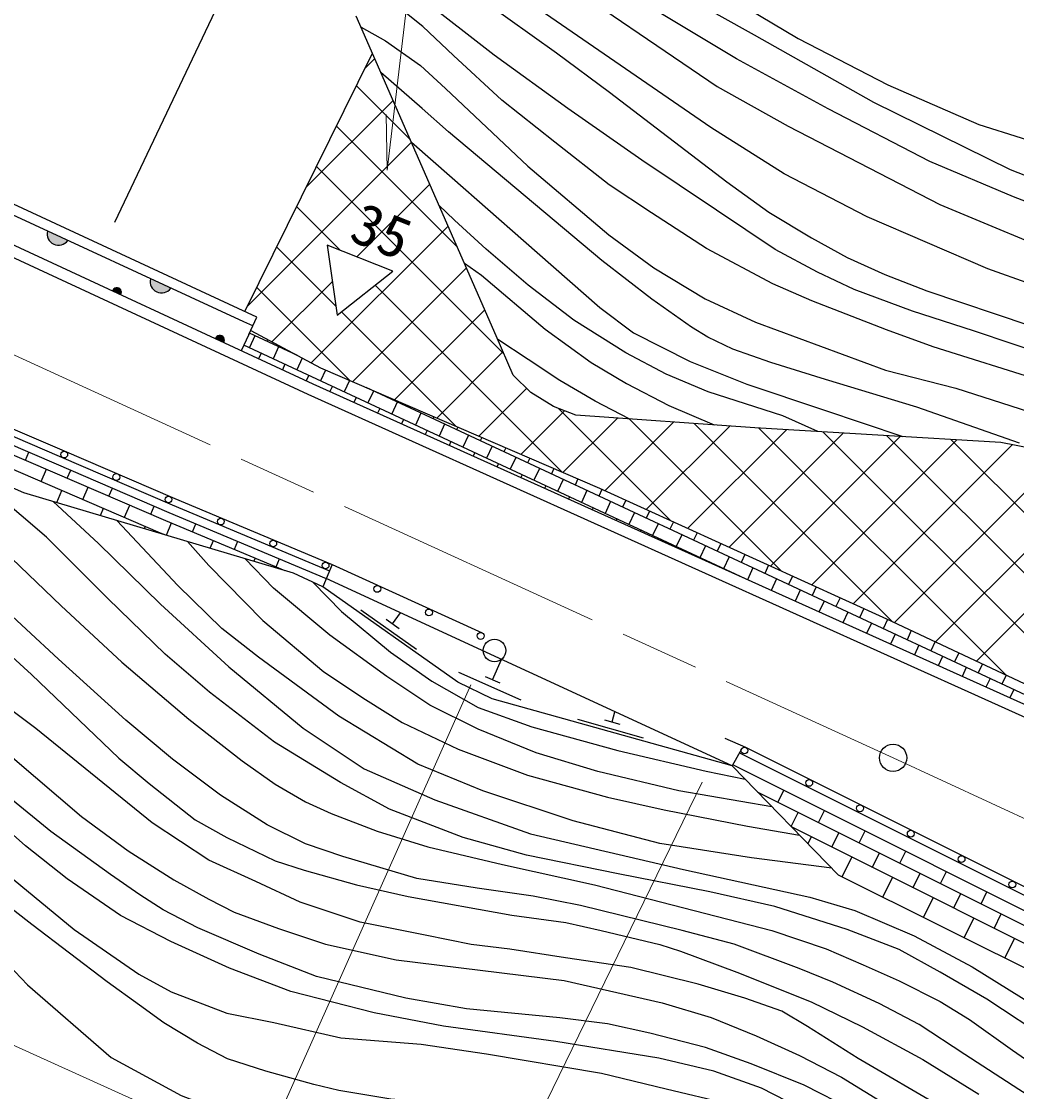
# Model space of a CAD drawing. Units: millimetres at full size, sheet at 1:1000; details may follow other scales. Extents: x 40000 to 680000, y 20000 to 380000.
# Drawn here: x 225423 to 269242, y 243213 to 290346 of the extents above; entities that cross this region are included whole.
import ezdxf
from ezdxf.enums import TextEntityAlignment as Align

# ---------------------------------------------------------------- set-up
doc = ezdxf.new("R2010")
doc.units = ezdxf.units.MM
doc.header["$LTSCALE"] = 1000
doc.linetypes.add('CHAIN', pattern=[18.5, 12, -1.5, 3.5, -1.5])
for name, color, linetype, lineweight in [('M-BGD', 7, 'Continuous', 25), ('M-BMK', 2, 'CHAIN', 13), ('M-BMK-SRVR', 3, 'Continuous', 25), ('M-STR-HTXT', 7, 'Continuous', 13)]:
    doc.layers.add(name, color=color, linetype=linetype, lineweight=lineweight)
doc.styles.add('ＭＳ ゴシック', font='')
doc.styles.get('ＭＳ ゴシック').set_extended_font_data('MS Gothic')

msp = doc.modelspace()

# ---------------------------------------------------------------- hatches: boundary and pattern name
at = {"layer": 'M-BGD'}
for points in [[(227466, 280696), (226567, 281112, 0.82183)], [(229796, 278305), (229431, 278474, -0.4608), (229712, 278602, -0.4608)], [(232003, 278594), (231104, 279011, 0.82183)], [(234331, 276199), (233966, 276369, -0.4608), (234248, 276497, -0.4608)]]:
    msp.add_hatch(color=256, dxfattribs=at).paths.add_polyline_path(points)

# ---------------------------------------------------------------- linework, layer by layer
for p, q in [((234813, 292615), (229525, 281488)), ((235265, 277565), (240883, 288941)), ((240983, 288713), (240563, 288293)), ((242551, 285127), (240174, 287505)), ((241790, 286868), (237976, 283054)), ((244611, 280416), (239297, 285730)), ((242597, 285023), (235388, 277814)), ((246663, 275712), (238421, 283955)), ((243403, 283178), (240197, 279972)), ((239456, 280267), (237544, 282180)), ((244210, 281333), (238181, 275304)), ((239276, 277795), (236667, 280405)), ((245017, 279488), (240004, 274475)), ((239900, 274520), (235791, 278630)), ((239118, 278892), (236455, 276229)), ((249228, 270496), (240999, 278725)), ((245823, 277643), (241856, 273676)), ((244564, 272508), (239515, 277556)), ((235434, 276550), (235104, 275840)), ((235706, 276500), (235462, 275978)), ((237581, 275626), (235463, 276614)), ((236263, 276332), (236228, 276257)), ((257309, 265791), (235221, 276091)), ((235984, 275735), (235868, 275486)), ((236750, 276013), (236507, 275491)), ((237280, 275787), (237272, 275770)), ((246627, 275795), (243709, 272877)), ((237788, 275515), (237551, 275005)), ((237029, 275248), (236913, 275001)), ((238814, 274989), (238595, 274518)), ((238073, 274761), (237958, 274516)), ((239872, 274532), (239639, 274031)), ((239117, 274274), (239007, 274039)), ((277670, 256932), (240603, 274217)), ((240926, 274066), (240683, 273544)), ((241460, 273847), (241448, 273823)), ((247669, 274185), (245561, 272078)), ((240161, 273787), (240057, 273566)), ((241970, 273579), (241727, 273057)), ((242518, 273391), (242492, 273336)), ((241205, 273301), (241108, 273092)), ((243014, 273092), (242771, 272570)), ((243576, 272934), (243536, 272849)), ((249335, 273200), (247414, 271278)), ((254024, 268352), (249077, 273298)), ((242249, 272814), (242158, 272619)), ((244058, 272605), (243815, 272083)), ((244634, 272477), (244580, 272362)), ((251666, 272879), (249266, 270479)), ((254141, 272702), (251114, 269676)), ((258891, 266136), (252185, 272842)), ((256616, 272526), (252937, 268846)), ((263765, 263914), (255040, 272638)), ((268763, 261567), (257894, 272436)), ((243293, 272327), (243208, 272146)), ((245102, 272119), (244859, 271597)), ((245692, 272021), (245625, 271875)), ((259106, 272364), (254759, 268017)), ((261609, 272215), (256581, 267187)), ((264112, 272066), (258403, 266358)), ((273735, 259247), (260713, 272269)), ((277990, 257643), (263532, 272101)), ((244337, 271840), (244259, 271672)), ((246147, 271632), (245903, 271110)), ((246751, 271564), (246669, 271388)), ((266614, 271918), (260225, 265528)), ((269051, 271702), (262047, 264699)), ((281931, 256354), (266352, 271933)), ((225604, 271023), (225754, 271374)), ((245381, 271353), (245309, 271199)), ((247191, 271145), (246947, 270623)), ((247809, 271108), (247713, 270901)), ((226291, 270088), (226523, 270629)), ((227442, 270233), (227593, 270584)), ((246425, 270866), (246360, 270726)), ((248235, 270658), (247991, 270136)), ((248867, 270651), (248757, 270415)), ((271005, 271005), (263866, 263866)), ((247469, 270379), (247410, 270252)), ((249279, 270171), (249035, 269649)), ((249925, 270195), (249801, 269928)), ((226978, 269158), (227209, 269693)), ((228127, 269297), (228360, 269838)), ((229278, 269442), (229432, 269792)), ((248513, 269893), (248460, 269779)), ((250323, 269684), (250079, 269162)), ((250982, 269736), (250845, 269441)), ((272408, 269757), (265671, 263019)), ((249557, 269406), (249511, 269305)), ((251367, 269197), (251123, 268675)), ((252031, 269259), (251889, 268954)), ((228902, 268584), (229042, 268903)), ((229964, 268506), (230197, 269046)), ((231115, 268650), (231266, 269001)), ((250601, 268919), (250561, 268832)), ((252411, 268711), (252168, 268189)), ((253079, 268781), (252933, 268467)), ((231808, 267718), (232034, 268257)), ((232956, 267870), (233104, 268222)), ((251645, 268432), (251611, 268359)), ((253455, 268224), (253212, 267702)), ((254128, 268304), (253977, 267980)), ((273543, 268240), (267475, 262172)), ((230838, 268007), (230882, 268110)), ((252690, 267945), (252662, 267885)), ((254499, 267737), (254256, 267215)), ((255177, 267827), (255021, 267493)), ((233736, 267143), (233879, 267483)), ((234801, 267096), (234948, 267448)), ((253734, 267458), (253712, 267412)), ((255543, 267250), (255300, 266728)), ((256225, 267349), (256065, 267007)), ((254778, 266971), (254762, 266939)), ((257274, 266872), (257109, 266520)), ((235664, 266569), (235723, 266709)), ((236645, 266322), (236793, 266674)), ((255822, 266485), (255813, 266465)), ((256587, 266763), (256344, 266241)), ((258322, 266395), (258153, 266033)), ((256866, 265998), (256863, 265992)), ((257631, 266276), (257388, 265755)), ((259371, 265918), (259197, 265546)), ((256722, 257553), (238845, 265813)), ((258675, 265789), (258439, 265282)), ((260419, 265440), (260241, 265059)), ((259719, 265303), (259489, 264809)), ((261468, 264963), (261286, 264572)), ((240364, 264431), (242817, 262703)), ((260763, 264816), (260539, 264335)), ((262516, 264486), (262330, 264085)), ((241477, 264014), (242049, 263610)), ((241763, 263812), (242110, 264304)), ((261808, 264329), (261590, 263862)), ((263564, 264008), (263374, 263599)), ((262852, 263842), (262640, 263389)), ((264607, 263518), (264418, 263112)), ((263896, 263355), (263691, 262915)), ((265650, 263029), (265462, 262625)), ((264940, 262868), (264741, 262442)), ((266693, 262539), (266506, 262138)), ((246163, 261352), (246561, 262248)), ((265984, 262381), (265791, 261968)), ((244670, 261686), (247412, 260469)), ((267028, 261895), (266842, 261495)), ((267736, 262049), (267550, 261651)), ((245843, 261494), (246483, 261210)), ((268072, 261408), (267892, 261022)), ((268778, 261560), (268594, 261164)), ((269116, 260921), (268942, 260548)), ((251434, 259492), (251559, 259938)), ((249909, 259608), (252798, 258799)), ((251097, 259587), (251771, 259398)), ((257326, 258370), (256411, 258769)), ((257123, 258299), (256722, 257553)), ((258733, 255957), (258995, 256481)), ((259315, 254886), (259627, 255510)), ((260522, 255062), (260784, 255586)), ((261100, 253983), (261416, 254615)), ((262310, 254167), (262572, 254691)), ((260054, 254127), (260206, 254431)), ((262889, 253088), (263204, 253720)), ((264099, 253272), (264361, 253796)), ((261559, 252666), (261994, 253536)), ((263348, 251773), (263783, 252641)), ((264677, 252193), (264993, 252825)), ((265887, 252377), (266149, 252901)), ((265138, 250880), (265571, 251746)), ((266466, 251298), (266781, 251930)), ((267676, 251482), (267938, 252006)), ((266928, 249988), (267360, 250851)), ((268254, 250403), (268570, 251035)), ((268718, 249095), (269149, 249956))]:
    msp.add_line(p, q, dxfattribs=at)
for points in [[(232500, 304241), (235239, 302603), (239076, 300701), (241438, 299669), (244392, 298074), (250871, 293721), (254580, 291504), (257685, 289753), (262946, 286787), (268956, 283824), (271917, 282666), (273735, 282215), (274880, 282215), (275999, 282439), (277118, 282878), (277773, 283243), (278793, 284047), (279647, 285084), (281580, 287986), (285353, 294114), (287155, 297264), (291142, 303017), (292653, 304860), (298869, 311675)], [(327737, 306780), (325157, 303441), (319848, 294697), (308220, 276629), (302955, 268398), (298826, 262253), (297010, 259834), (295116, 257965), (293425, 256645), (290812, 255344), (289685, 254815), (287414, 254358), (285854, 254231), (284110, 254192), (281586, 254494), (279598, 255185), (272448, 258409), (238052, 273909), (223517, 280656)], [(244077, 299731), (246145, 298186), (249223, 296362), (252709, 294048), (255675, 291962), (259619, 289598), (263577, 287547), (267585, 285805), (271313, 284634), (273339, 284371), (274528, 284468), (275618, 284793), (276874, 285447), (278127, 286699), (280751, 290367), (281582, 291376)], [(289700, 293258), (287943, 289292), (285282, 282665), (283872, 279866), (282436, 278238), (281175, 277475), (279271, 277006), (277588, 276901), (275246, 277216), (271764, 278096), (267981, 279451), (262663, 281739), (259004, 283629), (255779, 285668), (246156, 292304)], [(248418, 292693), (256056, 287482), (259179, 285731), (265863, 282287), (271929, 279762), (276030, 278785), (277509, 278739), (278887, 278922), (280158, 279307), (281107, 279899), (282203, 281033), (283106, 282610), (285877, 288419), (287202, 291300)], [(286076, 292195), (284554, 289036), (283116, 286628), (280925, 283666), (279060, 281800), (277852, 281104), (276722, 280837), (275257, 280745), (274303, 280795), (272400, 281364), (269107, 282621), (265422, 284179), (260941, 286491), (256903, 288703), (253460, 290763)], [(272580, 274960), (267343, 276713), (264665, 277583), (262092, 278533), (260469, 279307), (258619, 280305), (256026, 282027), (252744, 284233), (249477, 286504), (246232, 288852), (243004, 291384)], [(270427, 274494), (265576, 276009), (263507, 276759), (260223, 278033), (258505, 278787), (255588, 280337), (253161, 281913), (251303, 283149), (248911, 285033), (246580, 286872), (244452, 288843), (243093, 290124), (241937, 291042)], [(245774, 291252), (248990, 288962), (251319, 287230), (256483, 283277), (258334, 281949), (260206, 280812), (261783, 279948), (263442, 279204), (265293, 278481), (269829, 276957)], [(294653, 268237), (292915, 268641), (288530, 264796), (286813, 263274), (284739, 261340), (284283, 259953), (281320, 259357), (278288, 260529), (273360, 268537), (272516, 269660), (270944, 271059), (269898, 271533), (268549, 271803), (257723, 272446), (249838, 273010), (248857, 273381), (247854, 274006), (247072, 274763), (246324, 276499), (240170, 290572)], [(240380, 290093), (241458, 289495), (242994, 288403), (244096, 287385), (247724, 283971), (251292, 280946), (253271, 279489), (255523, 278131), (257741, 277107), (263474, 274986), (266566, 274186), (271406, 272640)], [(269375, 271778), (264854, 273352), (260824, 274569), (258427, 275324), (256750, 275909), (255641, 276434), (254935, 276877), (253177, 278117), (250976, 279819), (244233, 285478), (243065, 286513), (241256, 288089)], [(235434, 276550), (235791, 277321), (223828, 282862), (218950, 284772), (213376, 286315), (212361, 286468)], [(235612, 276936), (235211, 277108), (223656, 282460), (218811, 284357), (213285, 285888), (212439, 286014)], [(242597, 285023), (244392, 283454), (247530, 280693), (250892, 277742), (252373, 276634), (254874, 275374), (257365, 274373), (260734, 273240), (264234, 272059)], [(260489, 272282), (258946, 272977), (255660, 274036), (253815, 274804), (252042, 275750), (249751, 277188), (247730, 278729), (245885, 280310), (244495, 281590), (243807, 282254)], [(277551, 256668), (272658, 258874), (238264, 274374), (223714, 281127)], [(244927, 279694), (245686, 279168), (248484, 276786), (250508, 275322), (252060, 274393), (253933, 273435), (255931, 272575)], [(190933, 273764), (191344, 273977), (193738, 274968), (195979, 275742), (198841, 276506), (201748, 276963), (204140, 277123), (206575, 277113), (209225, 276898), (211956, 276480), (215383, 275653), (218537, 274569), (222500, 272768), (226948, 270862), (231916, 268721), (238845, 265813)], [(191109, 273425), (191505, 273630), (193873, 274611), (196091, 275376), (198921, 276132), (201791, 276583), (204152, 276741), (206559, 276731), (209181, 276519), (211882, 276105), (215276, 275286), (218395, 274214), (222346, 272419), (226797, 270511), (231766, 268370), (237022, 266164)], [(235518, 276732), (238590, 275085), (250870, 269787), (263519, 264029), (272979, 259588), (277873, 257382)], [(252185, 272842), (250689, 273621), (249124, 274535), (247734, 275450), (246394, 276335)], [(191379, 272902), (191753, 273096), (194082, 274060), (196263, 274813), (199043, 275555), (201856, 275997), (204170, 276152), (206534, 276143), (209112, 275934), (211768, 275527), (215111, 274720), (218177, 273666), (222108, 271881), (226565, 269970), (231536, 267828), (231772, 267729)], [(239102, 266426), (238689, 265440), (237399, 266051), (225534, 269589), (217058, 273291), (213849, 274161), (211184, 274785), (210217, 275006), (206162, 275169), (202087, 274927), (199639, 274575), (196340, 273689), (191403, 271808), (190337, 273867)], [(222769, 273377), (227210, 271473), (232176, 269333), (239102, 266426), (245705, 263416)], [(222647, 273103), (227092, 271198), (232059, 269057), (238986, 266149)], [(275633, 242116), (272588, 244091), (270734, 245441), (267939, 247287), (265879, 248474), (264069, 249475), (261777, 250351), (258593, 251364), (255742, 252010), (251698, 252805), (247670, 253625), (244868, 254409), (241626, 255655), (239478, 256820), (236566, 258602), (233706, 260802), (231759, 262484), (229230, 264936), (226528, 267628), (224284, 269544)], [(226825, 269204), (228821, 267345), (231541, 264681), (234553, 261919), (237835, 259217), (240514, 257431), (243632, 256065), (247832, 254567), (254570, 253001), (260134, 251778), (262120, 251187), (264736, 250069), (267281, 248709), (269452, 247364), (272246, 245560), (275814, 243178)], [(261100, 253051), (257563, 253507), (253532, 254145), (249712, 255140), (245740, 256461), (242881, 257640), (239393, 259750), (235861, 262344), (234241, 263615), (232317, 265504), (229623, 268370)], [(232742, 267440), (233680, 266390), (236050, 263958), (238743, 261706), (240578, 260487), (242194, 259466), (244660, 258290), (247707, 257155), (251228, 256182), (253728, 255627), (257389, 254907), (259685, 254506)], [(225000, 266693), (227171, 264614), (229845, 262128), (232790, 259614), (235143, 257773), (236597, 256746), (237931, 255979), (239066, 255468), (241092, 254687), (243317, 253988), (246612, 253219), (250652, 252318), (258468, 250308), (260857, 249501), (262492, 248801), (264071, 248090), (265876, 247176), (267166, 246387), (269069, 245041), (272359, 242746)], [(258471, 255754), (254375, 256465), (250802, 257305), (248091, 258130), (245538, 259181), (243401, 260225), (241506, 261498), (239001, 263315), (236529, 265384), (235282, 266682)], [(238267, 265640), (239524, 264357), (241676, 262562), (243491, 261293), (245535, 260134), (247897, 259271), (251688, 258238), (255571, 257318), (257288, 256970)], [(256722, 257553), (246144, 260517), (244639, 261246), (238689, 265440)], [(273362, 240737), (269335, 243309), (266960, 244846), (264958, 246171), (263189, 247091), (261153, 248035), (259662, 248628), (256811, 249707), (254517, 250301), (250047, 251404), (247956, 251817), (245485, 252171), (242836, 252596), (239574, 253571), (237933, 254129), (236243, 254955), (234187, 256270), (232071, 257848), (230026, 259577), (227058, 262254), (224187, 264894)], [(288168, 230613), (282848, 233326), (276777, 236195), (273887, 237787), (268774, 240783), (266034, 242462), (262267, 244672), (260037, 246078), (258903, 246750), (257271, 247322), (255216, 247944), (252258, 248685), (249380, 249108), (246926, 249493), (245226, 249697), (243196, 250095), (240343, 250680), (237699, 251554), (235743, 252462), (233674, 253410), (231180, 255057), (226054, 259209), (220437, 263415)], [(224153, 263135), (225861, 261583), (229717, 257901), (231045, 256783), (233078, 255180), (234469, 254403), (236597, 253378), (237871, 252968), (240182, 252312), (242446, 251799), (247017, 250990), (249400, 250659), (250949, 250315), (253535, 249697), (254446, 249395), (256917, 248478), (260203, 247161), (262450, 246063), (265118, 244630), (267576, 243098)], [(292552, 245625), (290396, 245309), (286922, 245458), (283596, 245978), (280233, 247094), (274845, 249603), (257326, 258370)], [(225032, 257931), (228062, 255333), (230119, 253814), (232137, 252537), (233672, 251693), (234784, 251121), (236741, 250403), (238818, 249699), (241919, 249018), (249328, 248100), (253635, 247127), (255792, 246472), (257769, 245667), (259685, 244809), (261536, 243853), (264421, 242076), (268278, 239756), (274814, 236011), (277929, 234378), (282061, 232287), (285916, 230562)], [(292602, 245278), (290414, 244958), (286887, 245109), (283514, 245637), (280104, 246768), (274693, 249288), (257030, 258126)], [(289737, 244987), (289774, 244624), (279955, 243490), (261396, 252747), (256722, 257553)], [(288313, 244455), (286829, 244519), (283374, 245059), (279885, 246217), (274435, 248755), (256749, 257605)], [(285513, 244132), (283235, 244488), (279668, 245671), (274180, 248227), (257839, 256405)], [(262017, 242408), (259894, 243503), (257558, 244436), (255537, 245155), (253096, 245787), (251226, 246203), (249130, 246456), (245019, 246851), (242354, 247331), (238410, 248275), (235896, 249269), (233187, 250427), (231669, 251217), (230643, 251878), (229340, 252779), (226718, 254672), (224875, 256182)], [(281094, 229763), (276821, 231768), (273896, 233338), (269783, 235968), (267242, 237672), (264858, 239242), (262190, 241099), (260270, 242205), (258011, 243357), (255911, 244116), (253489, 244682), (248949, 245420), (244010, 246090), (240957, 246682), (237281, 247625), (234588, 248642), (231995, 249817), (229779, 250975), (227444, 252590), (225601, 254031), (223551, 255862)], [(282958, 243837), (279407, 245014), (273873, 247592), (259334, 254867)], [(224216, 253260), (227743, 250345), (230594, 248392), (232011, 247600), (234471, 246674), (236539, 246258), (239490, 245583), (243020, 245295), (245906, 244880), (250969, 244020), (253816, 243332), (256526, 242693), (258619, 241979), (260466, 241122), (262289, 239987), (264369, 238572), (268313, 235695), (271319, 233520), (273193, 232311), (275650, 230960), (278388, 229646)], [(274693, 229732), (272141, 231423), (267840, 234682), (266082, 236035), (264307, 237367), (262302, 238745), (260215, 239946), (258184, 240831), (256517, 241442), (254915, 241819), (252557, 242092), (247186, 242408), (241686, 242879), (239394, 243256), (238296, 243520), (236186, 244118), (234493, 244652), (233175, 245344), (231690, 246242), (230622, 247022), (229203, 248050), (225880, 250577), (222662, 253064)], [(223719, 249974), (225696, 247922), (229379, 244715), (232461, 243043), (237245, 241207), (241336, 240544), (245409, 240205), (249134, 240259), (251225, 240491), (252998, 240465), (254863, 240159), (258278, 239178), (259800, 238405), (261175, 237618), (262429, 236658), (266747, 233297), (269434, 231479), (271694, 230210)]]:
    msp.add_lwpolyline(points, dxfattribs=at)
msp.add_lwpolyline([(239332, 277412), (241779, 279340), (238886, 280495)], close=True, dxfattribs=at)
for centre, radius in [((227309, 271268), 150), ((229605, 270278), 150), ((231900, 269289), 150), ((234205, 268319), 150), ((236510, 267351), 150), ((238815, 266384), 150), ((241093, 265354), 150), ((243368, 264317), 150), ((245642, 263280), 150), ((246255, 262639), 500), ((257259, 258235), 150), ((260112, 256808), 150), ((262348, 255689), 150), ((264584, 254570), 150), ((266819, 253451), 150), ((269055, 252333), 150)]:
    msp.add_circle(centre, radius, dxfattribs=at)
for centre, radius, start, end in [((227057, 280993), 505, 166.3183, 323.9765), ((229627, 278418), 203, 326.1396, 164.063), ((231594, 278891), 505, 166.3183, 323.9765), ((234162, 276313), 203, 326.1396, 164.063)]:
    msp.add_arc(centre, radius, start, end, dxfattribs=at)
at = {"layer": 'M-BMK'}
msp.add_lwpolyline([(222824, 276692), (263802, 257914), (277905, 251395), (280770, 250796), (284470, 250445), (288441, 250686), (291323, 251308), (295039, 253087), (297285, 254542), (300082, 257309), (301934, 259698), (302656, 260890), (318678, 286813), (330029, 305009)], dxfattribs=at)
at = {"layer": 'M-BMK-SRVR'}
msp.add_circle((263802, 257914), 600, dxfattribs=at)
at = {"layer": 'M-STR-HTXT'}
for p, q in [((241532, 283798), (241479, 286252)), ((245205, 261131), (235208, 238665)), ((255396, 256835), (245061, 235641))]:
    msp.add_line(p, q, dxfattribs=at)
for points in [[(260134, 299744), (243905, 303865), (241532, 283798)], [(235946, 240323), (225000, 245291)]]:
    msp.add_lwpolyline(points, dxfattribs=at)

# ---------------------------------------------------------------- texts
at = {"layer": 'M-BGD', "style": 'ＭＳ ゴシック'}
msp.add_text('35', height=1833, rotation=338.229, dxfattribs=at).set_placement((239576, 280219), align=Align.BOTTOM_LEFT)

doc.saveas('drawing.dxf')
